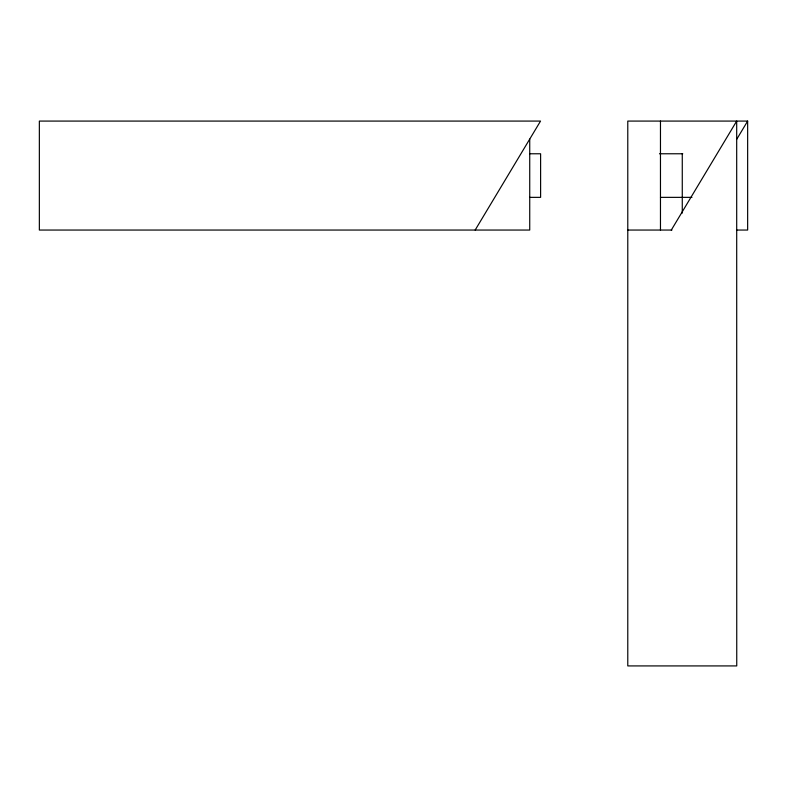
<?xml version="1.0" encoding="UTF-8"?>
<svg xmlns="http://www.w3.org/2000/svg" width="787" height="787" viewBox="0 0 787 787"><rect width="100%" height="100%" fill="white"/><g stroke="black" fill="none" stroke-linecap="round" stroke-linejoin="round"><path stroke-width="1.18" d="M475.161 230.05L540.541 121.08L39.35 121.08L39.35 230.05L529.73 230.05L529.73 139.102M671.301 230.05L736.691 121.08L736.75 665.92L627.78 665.92L627.78 121.08L747.65 121.08L747.65 230.05L736.632 230.05M736.75 139.24L747.65 121.08M529.592 153.77L540.61 153.77L540.61 197.36L529.71 197.36M659.496 153.77L682.762 153.77M660.47 197.36L691.95 197.36M627.78 230.05L671.921 230.05M682.27 153.77L682.27 213.1M660.47 121.08L660.47 230.05"/></g></svg>
